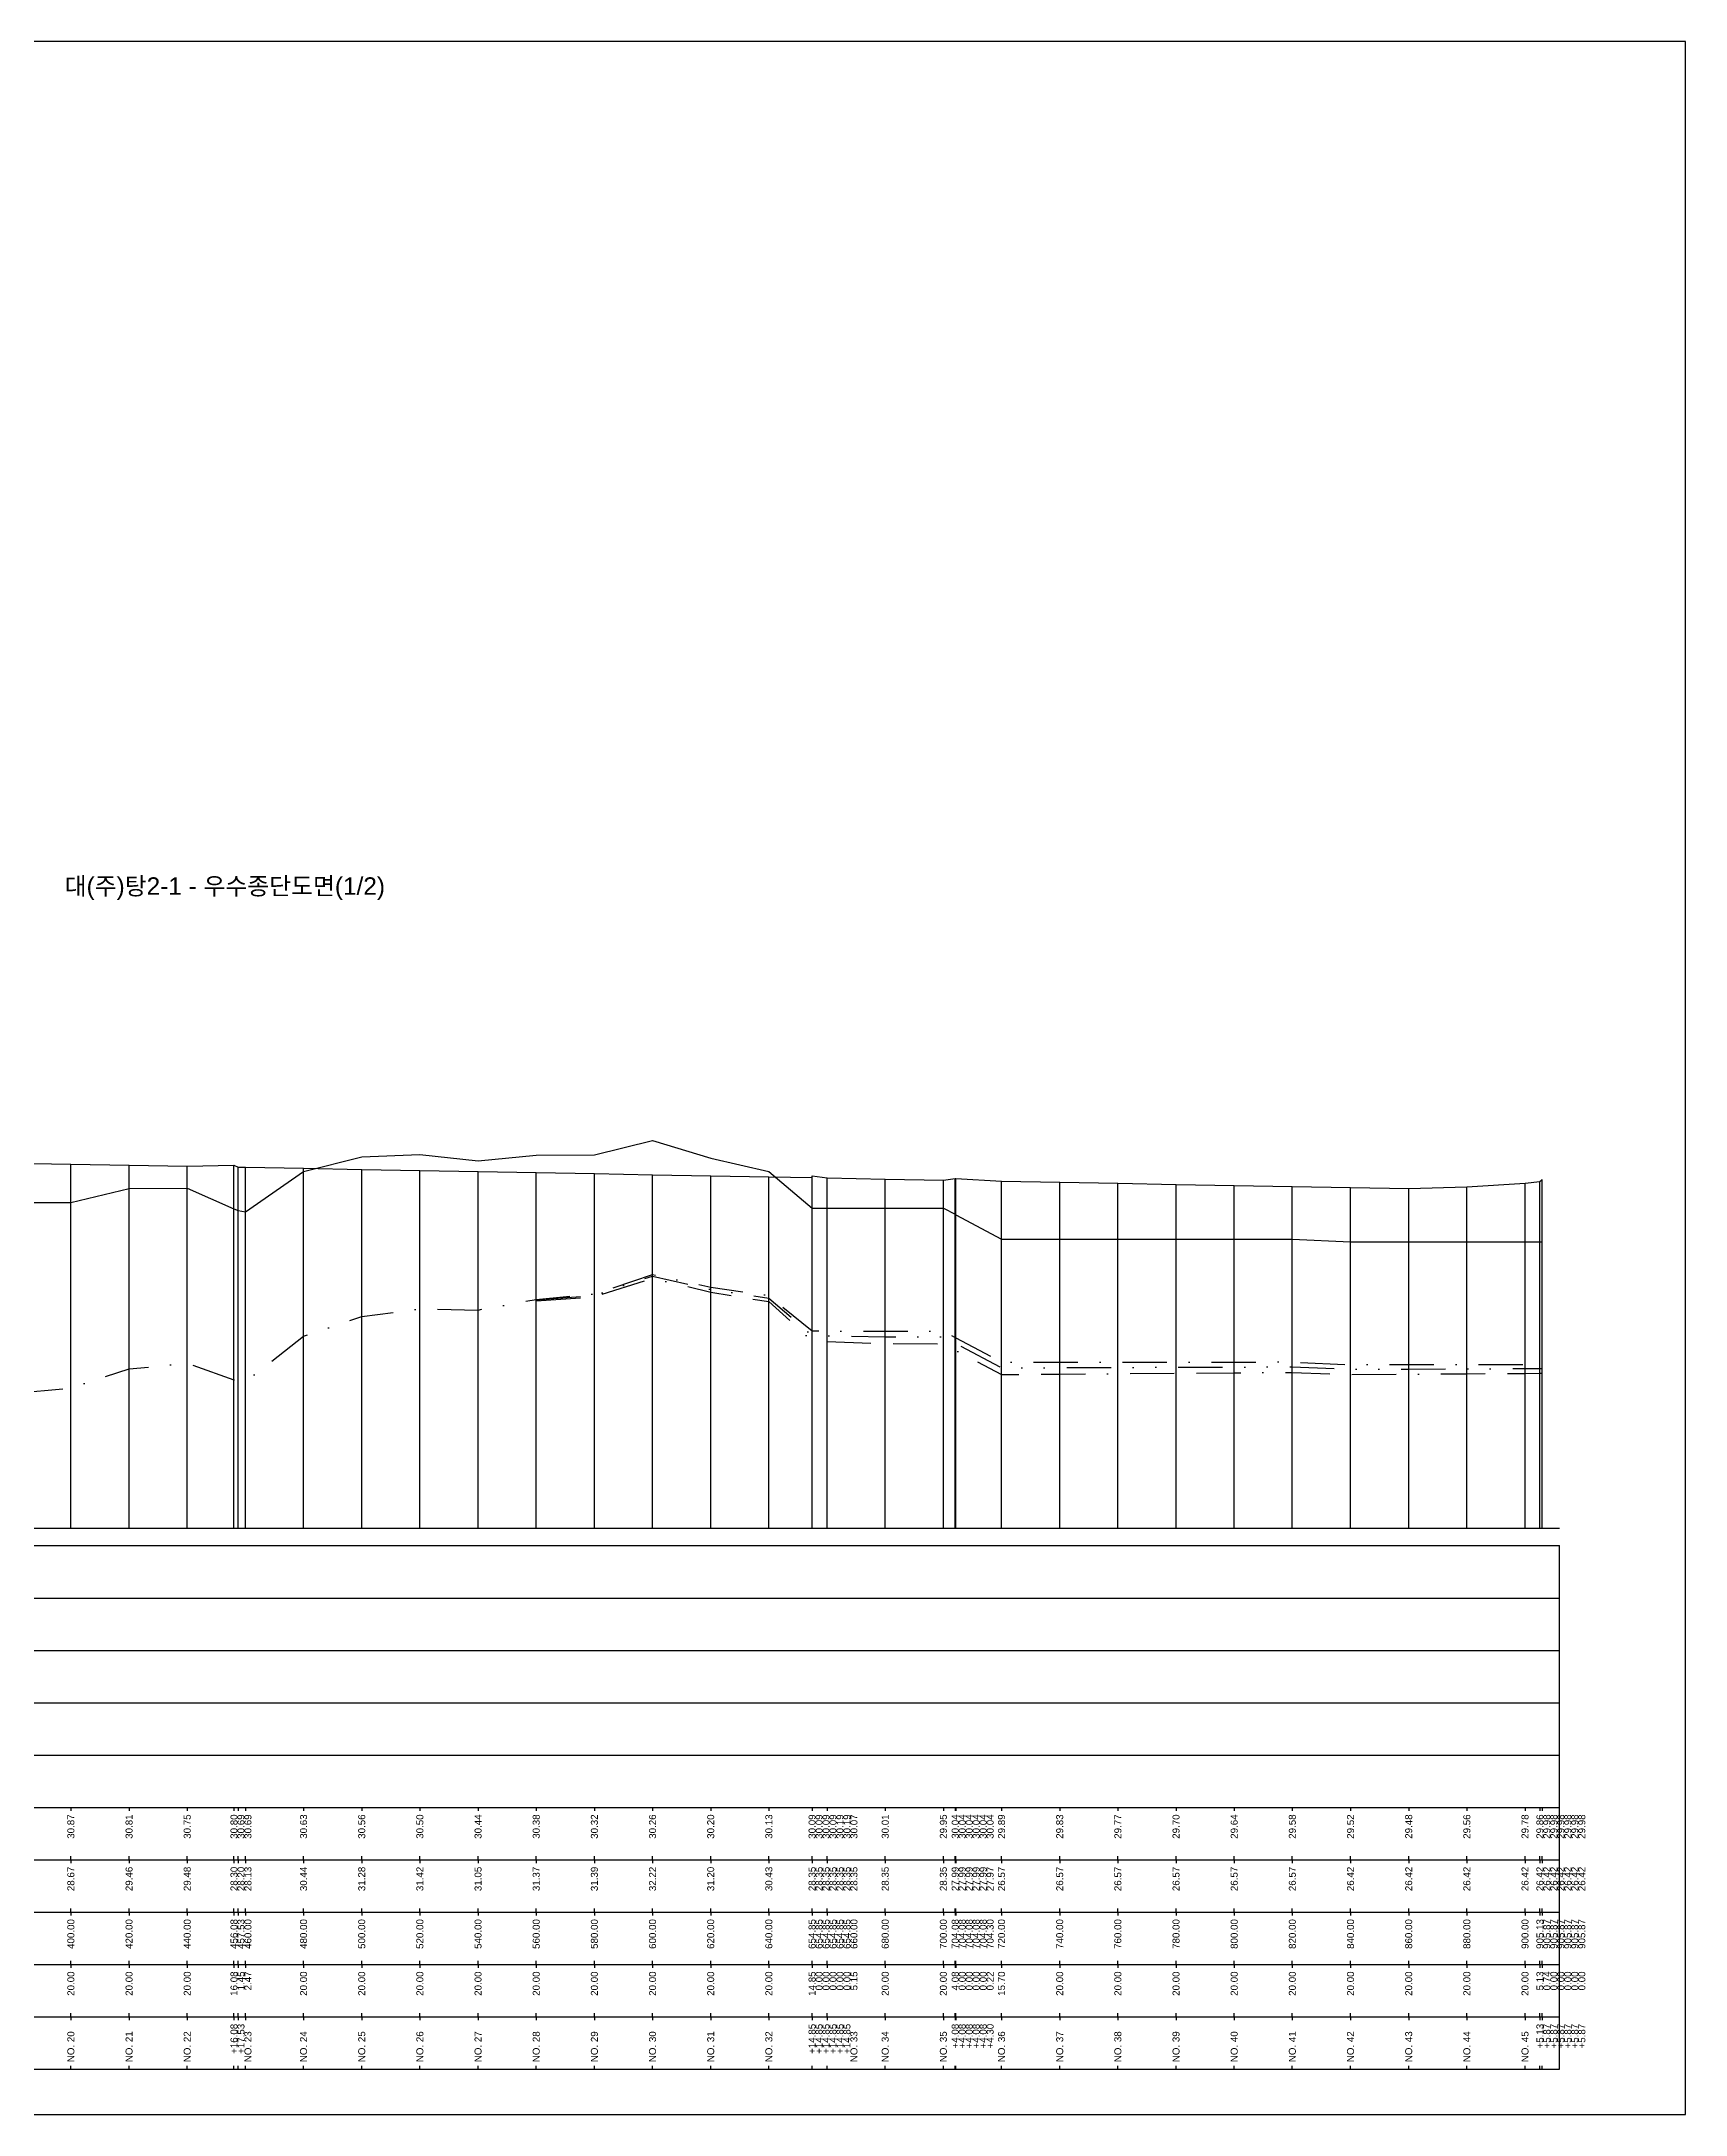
# Model space of a CAD drawing. Header units: millimetres. Extents: x -105495 to 3444, y -108190 to 2013.
# Drawn here: x 2973 to 3444, y -14168 to -13574 of the extents above; entities that cross this region are included whole.
import ezdxf
from ezdxf.enums import TextEntityAlignment as Align

# ---------------------------------------------------------------- set-up
doc = ezdxf.new("R2010")
doc.units = ezdxf.units.MM
for name, pattern in [('BORDER', [44.45, 12.7, -6.35, 12.7, -6.35, 0, -6.35]), ('DASHDOT', [25.4, 12.7, -6.35, 0, -6.35]), ('DIVIDE', [31.75, 12.7, -6.35, 0, -6.35, 0, -6.35])]:
    doc.linetypes.add(name, pattern=pattern)
for name, color, linetype in [('KZ_종단_계획선', 1, 'Continuous'), ('KZ_종단_노선명', 7, 'Continuous'), ('KZ_종단_도각', 7, 'Continuous'), ('KZ_종단_수직선', 7, 'Continuous'), ('KZ_종단_암선1', 56, 'DASHDOT'), ('KZ_종단_암선2', 4, 'DIVIDE'), ('KZ_종단_암선3', 6, 'BORDER'), ('KZ_종단_지반선', 3, 'Continuous'), ('KZ_종단_테이블문자', 7, 'Continuous'), ('KZ_종단_테이블선', 7, 'Continuous')]:
    doc.layers.add(name, color=color, linetype=linetype)
doc.styles.get("Standard").update_dxf_attribs({"font": 'arial.ttf'})

msp = doc.modelspace()

# ---------------------------------------------------------------- linework, layer by layer
at = {"layer": 'KZ_종단_계획선'}
msp.add_lwpolyline([(2964.67, -13895.36), (2981.33, -13895.66), (2998, -13895.96), (3014.67, -13896.26), (3028.07, -13895.99), (3029.28, -13896.53), (3031.33, -13896.57), (3048, -13896.87), (3064.67, -13897.18), (3081.33, -13897.48), (3098, -13897.79), (3114.67, -13898.1), (3131.33, -13898.41), (3148, -13898.71), (3164.67, -13899.02), (3181.33, -13899.33), (3193.71, -13899.55), (3193.71, -13899.55), (3193.71, -13899.55), (3193.71, -13899.55), (3193.71, -13899.04), (3193.71, -13899.04), (3198, -13899.63), (3214.67, -13899.94), (3231.33, -13900.25), (3234.73, -13899.8), (3234.73, -13899.8), (3234.73, -13899.8), (3234.73, -13899.8), (3234.73, -13899.8), (3234.92, -13899.8), (3248, -13900.56), (3264.67, -13900.86), (3281.33, -13901.17), (3298, -13901.48), (3314.67, -13901.78), (3331.33, -13902.09), (3348, -13902.4), (3364.67, -13902.62), (3381.33, -13902.21), (3398, -13901.09), (3402.28, -13900.69), (3402.89, -13900.11), (3402.89, -13900.11), (3402.89, -13900.11), (3402.89, -13900.11), (3402.89, -13900.11), (3402.89, -13900.11), (3402.89, -13900.11)], dxfattribs=at)
at = {"layer": 'KZ_종단_도각'}
msp.add_lwpolyline([(2603, -14168), (3444, -14168), (3444, -13574), (2603, -13574)], close=True, dxfattribs=at)
at = {"layer": 'KZ_종단_수직선'}
for p, q in [((2981.33, -14000), (2981.33, -13895.66)), ((2998, -14000), (2998, -13895.96)), ((3014.67, -14000), (3014.67, -13896.26)), ((3028.07, -14000), (3028.07, -13895.99)), ((3029.27, -14000), (3029.27, -13896.53)), ((3031.33, -14000), (3031.33, -13896.57)), ((3048, -14000), (3048, -13896.87)), ((3064.67, -14000), (3064.67, -13897.18)), ((3081.33, -14000), (3081.33, -13897.48)), ((3098, -14000), (3098, -13897.79)), ((3114.67, -14000), (3114.67, -13898.1)), ((3131.33, -14000), (3131.33, -13898.41)), ((3148, -14000), (3148, -13898.71)), ((3164.67, -14000), (3164.67, -13899.02)), ((3181.33, -14000), (3181.33, -13899.33)), ((3193.71, -14000), (3193.71, -13899.04)), ((3193.71, -14000), (3193.71, -13899.04)), ((3193.71, -14000), (3193.71, -13899.55)), ((3193.71, -14000), (3193.71, -13899.55)), ((3193.71, -14000), (3193.71, -13899.55)), ((3193.71, -14000), (3193.71, -13899.55)), ((3198, -14000), (3198, -13899.63)), ((3214.67, -14000), (3214.67, -13899.94)), ((3231.33, -14000), (3231.33, -13900.25)), ((3234.73, -14000), (3234.73, -13899.8)), ((3234.73, -14000), (3234.73, -13899.8)), ((3234.73, -14000), (3234.73, -13899.8)), ((3234.73, -14000), (3234.73, -13899.8)), ((3234.73, -14000), (3234.73, -13899.8)), ((3234.92, -14000), (3234.92, -13899.8)), ((3248, -14000), (3248, -13900.56)), ((3264.67, -14000), (3264.67, -13900.86)), ((3281.33, -14000), (3281.33, -13901.17)), ((3298, -14000), (3298, -13901.48)), ((3314.67, -14000), (3314.67, -13901.78)), ((3331.33, -14000), (3331.33, -13902.09)), ((3348, -14000), (3348, -13902.4)), ((3364.67, -14000), (3364.67, -13902.62)), ((3381.33, -14000), (3381.33, -13902.21)), ((3398, -14000), (3398, -13901.09)), ((3402.27, -14000), (3402.27, -13900.69)), ((3402.89, -14000), (3402.89, -13900.11)), ((3402.89, -14000), (3402.89, -13900.11)), ((3402.89, -14000), (3402.89, -13900.11)), ((3402.89, -14000), (3402.89, -13900.11)), ((3402.89, -14000), (3402.89, -13900.11)), ((3402.89, -14000), (3402.89, -13900.11))]:
    msp.add_line(p, q, dxfattribs=at)
at = {"layer": 'KZ_종단_암선1', "flags": 128}
msp.add_lwpolyline([(2648, -13953.13), (2653.38, -13954.17), (2653.38, -13954.17), (2653.38, -13954.17), (2653.38, -13947.86), (2661.97, -13955.84), (2664.67, -13956.55), (2667.97, -13957.17), (2681.33, -13959.1), (2698, -13960.3), (2712.22, -13961.22), (2714.67, -13961.37), (2731.33, -13968.71), (2748, -13969.98), (2764.67, -13969.98), (2772.84, -13970.02), (2772.84, -13970.02), (2772.84, -13970.02), (2781.33, -13970.79), (2794.65, -13972.98), (2798, -13973.53), (2814.67, -13970.62), (2831.33, -13970.14), (2848, -13968.28), (2848.32, -13968.28), (2864.67, -13968.46), (2881.33, -13967.52), (2898, -13965.41), (2914.67, -13962), (2931.33, -13959.69), (2948, -13962.82), (2964.67, -13961.33), (2981.33, -13959.83), (2998, -13954.36), (3014.67, -13952.77), (3028.07, -13957.47), (3029.27, -13957.89), (3031.33, -13958.03), (3048, -13945.01), (3064.67, -13939.35), (3081.33, -13937.15), (3098, -13937.48), (3114.67, -13934.43), (3131.33, -13932.91), (3148, -13927.29), (3164.67, -13930.95), (3181.33, -13933.34), (3193.71, -13943.48), (3193.71, -13943.48), (3193.71, -13943.48), (3193.71, -13943.48), (3193.71, -13943.48), (3193.71, -13943.48), (3198, -13943.49), (3214.67, -13943.51), (3231.33, -13943.51), (3234.73, -13945.32), (3234.73, -13945.32), (3234.73, -13945.32), (3234.73, -13945.32), (3234.73, -13945.32), (3234.92, -13945.42), (3248, -13952.41), (3264.67, -13952.41), (3281.33, -13952.4), (3298, -13952.39), (3314.67, -13952.38), (3331.33, -13952.37), (3348, -13953.13), (3364.67, -13953.12), (3381.33, -13953.11), (3398, -13953.1), (3402.27, -13953.1), (3402.89, -13953.1), (3402.89, -13953.1), (3402.89, -13953.1), (3402.89, -13953.1), (3402.89, -13953.1), (3402.89, -13953.1)], dxfattribs=at)
at = {"layer": 'KZ_종단_암선2', "flags": 128}
msp.add_lwpolyline([(3114.67, -13934.6), (3131.33, -13933.24), (3148, -13927.75), (3164.67, -13931.55), (3181.33, -13934.1), (3193.71, -13944.74), (3193.71, -13944.74), (3193.71, -13944.74), (3193.71, -13944.74), (3193.71, -13944.74), (3193.71, -13944.74), (3198, -13944.88), (3214.67, -13945.16), (3231.33, -13945.21), (3234.73, -13947.01), (3234.73, -13947.01), (3234.73, -13947.01), (3234.73, -13947.01), (3234.73, -13947.01), (3234.92, -13947.11), (3248, -13954.06), (3264.67, -13954), (3281.33, -13953.94), (3298, -13953.88), (3314.67, -13953.82), (3331.33, -13953.76), (3348, -13954.46), (3364.67, -13954.4), (3381.33, -13954.34), (3398, -13954.27), (3402.27, -13954.26), (3402.89, -13954.26), (3402.89, -13954.26), (3402.89, -13954.26), (3402.89, -13954.26), (3402.89, -13954.26), (3402.89, -13954.26)], dxfattribs=at)
at = {"layer": 'KZ_종단_암선3', "flags": 128}
msp.add_lwpolyline([(3114.67, -13934.84), (3131.33, -13933.66), (3148, -13928.36), (3164.67, -13932.35), (3181.33, -13935.08), (3193.71, -13946.26), (3193.71, -13946.26), (3193.71, -13946.26), (3193.71, -13946.26), (3193.71, -13946.26), (3193.71, -13946.26), (3198, -13946.53), (3214.67, -13947.07), (3231.33, -13947.17), (3234.73, -13948.96), (3234.73, -13948.96), (3234.73, -13948.96), (3234.73, -13948.96), (3234.73, -13948.96), (3234.92, -13949.06), (3248, -13955.96), (3264.67, -13955.84), (3281.33, -13955.72), (3298, -13955.6), (3314.67, -13955.48), (3331.33, -13955.36), (3348, -13955.99), (3364.67, -13955.87), (3381.33, -13955.75), (3398, -13955.63), (3402.27, -13955.6), (3402.89, -13955.59), (3402.89, -13955.59), (3402.89, -13955.59), (3402.89, -13955.59), (3402.89, -13955.59), (3402.89, -13955.59)], dxfattribs=at)
at = {"layer": 'KZ_종단_지반선', "flags": 128}
msp.add_lwpolyline([(2964.67, -13906.66), (2981.33, -13906.66), (2998, -13902.68), (3014.67, -13902.59), (3028.07, -13908.48), (3029.27, -13909.01), (3031.33, -13909.34), (3048, -13897.81), (3064.67, -13893.61), (3081.33, -13892.88), (3098, -13894.73), (3114.67, -13893.13), (3131.33, -13893.06), (3148, -13888.88), (3164.67, -13893.98), (3181.33, -13897.83), (3193.71, -13908.25), (3193.71, -13908.25), (3193.71, -13908.25), (3193.71, -13908.25), (3193.71, -13908.25), (3193.71, -13908.25), (3198, -13908.25), (3214.67, -13908.25), (3231.33, -13908.25), (3234.73, -13910.06), (3234.73, -13910.06), (3234.73, -13910.06), (3234.73, -13910.06), (3234.73, -13910.06), (3234.92, -13910.16), (3248, -13917.16), (3264.67, -13917.16), (3281.33, -13917.16), (3298, -13917.16), (3314.67, -13917.16), (3331.33, -13917.16), (3348, -13917.92), (3364.67, -13917.92), (3381.33, -13917.92), (3398, -13917.92), (3402.27, -13917.92), (3402.89, -13917.92), (3402.89, -13917.92), (3402.89, -13917.92), (3402.89, -13917.92), (3402.89, -13917.92), (3402.89, -13917.92)], dxfattribs=at)
at = {"layer": 'KZ_종단_테이블선'}
for p, q in [((2628, -14000), (3407.89, -14000)), ((2628, -14005), (3407.89, -14005)), ((3407.89, -14020), (3407.89, -14005)), ((2628, -14020), (3407.89, -14020)), ((3407.89, -14035), (3407.89, -14020)), ((2628, -14035), (3407.89, -14035)), ((3407.89, -14050), (3407.89, -14035)), ((2628, -14050), (3407.89, -14050)), ((3407.89, -14065), (3407.89, -14050)), ((2628, -14065), (3407.89, -14065)), ((3407.89, -14080), (3407.89, -14065)), ((2628, -14080), (3407.89, -14080)), ((2981.33, -14080), (2981.33, -14081)), ((2998, -14080), (2998, -14081)), ((3014.67, -14080), (3014.67, -14081)), ((3028.07, -14080), (3028.07, -14081)), ((3029.27, -14080), (3029.27, -14081)), ((3031.33, -14080), (3031.33, -14081)), ((3048, -14080), (3048, -14081)), ((3064.67, -14080), (3064.67, -14081)), ((3081.33, -14080), (3081.33, -14081)), ((3098, -14080), (3098, -14081)), ((3114.67, -14080), (3114.67, -14081)), ((3131.33, -14080), (3131.33, -14081)), ((3148, -14080), (3148, -14081)), ((3164.67, -14080), (3164.67, -14081)), ((3181.33, -14080), (3181.33, -14081)), ((3193.71, -14080), (3193.71, -14081)), ((3193.71, -14080), (3193.71, -14081)), ((3193.71, -14080), (3193.71, -14081)), ((3193.71, -14080), (3193.71, -14081)), ((3193.71, -14080), (3193.71, -14081)), ((3193.71, -14080), (3193.71, -14081)), ((3198, -14080), (3198, -14081)), ((3214.67, -14080), (3214.67, -14081)), ((3231.33, -14080), (3231.33, -14081)), ((3234.73, -14080), (3234.73, -14081)), ((3234.73, -14080), (3234.73, -14081)), ((3234.73, -14080), (3234.73, -14081)), ((3234.73, -14080), (3234.73, -14081)), ((3234.73, -14080), (3234.73, -14081)), ((3234.92, -14080), (3234.92, -14081)), ((3248, -14080), (3248, -14081)), ((3264.67, -14080), (3264.67, -14081)), ((3281.33, -14080), (3281.33, -14081)), ((3298, -14080), (3298, -14081)), ((3314.67, -14080), (3314.67, -14081)), ((3331.33, -14080), (3331.33, -14081)), ((3348, -14080), (3348, -14081)), ((3364.67, -14080), (3364.67, -14081)), ((3381.33, -14080), (3381.33, -14081)), ((3398, -14080), (3398, -14081)), ((3402.27, -14080), (3402.27, -14081)), ((3402.89, -14080), (3402.89, -14081)), ((3402.89, -14080), (3402.89, -14081)), ((3402.89, -14080), (3402.89, -14081)), ((3402.89, -14080), (3402.89, -14081)), ((3402.89, -14080), (3402.89, -14081)), ((3402.89, -14080), (3402.89, -14081)), ((3407.89, -14095), (3407.89, -14080)), ((2628, -14095), (3407.89, -14095)), ((2981.33, -14095), (2981.33, -14094)), ((2981.33, -14095), (2981.33, -14096)), ((2998, -14095), (2998, -14094)), ((2998, -14095), (2998, -14096)), ((3014.67, -14095), (3014.67, -14094)), ((3014.67, -14095), (3014.67, -14096)), ((3028.07, -14095), (3028.07, -14094)), ((3028.07, -14095), (3028.07, -14096)), ((3029.27, -14095), (3029.27, -14094)), ((3029.27, -14095), (3029.27, -14096)), ((3031.33, -14095), (3031.33, -14094)), ((3031.33, -14095), (3031.33, -14096)), ((3048, -14095), (3048, -14094)), ((3048, -14095), (3048, -14096)), ((3064.67, -14095), (3064.67, -14094)), ((3064.67, -14095), (3064.67, -14096)), ((3081.33, -14095), (3081.33, -14094)), ((3081.33, -14095), (3081.33, -14096)), ((3098, -14095), (3098, -14094)), ((3098, -14095), (3098, -14096)), ((3114.67, -14095), (3114.67, -14094)), ((3114.67, -14095), (3114.67, -14096)), ((3131.33, -14095), (3131.33, -14094)), ((3131.33, -14095), (3131.33, -14096)), ((3148, -14095), (3148, -14094)), ((3148, -14095), (3148, -14096)), ((3164.67, -14095), (3164.67, -14094)), ((3164.67, -14095), (3164.67, -14096)), ((3181.33, -14095), (3181.33, -14094)), ((3181.33, -14095), (3181.33, -14096)), ((3193.71, -14095), (3193.71, -14094)), ((3193.71, -14095), (3193.71, -14094)), ((3193.71, -14095), (3193.71, -14094)), ((3193.71, -14095), (3193.71, -14094)), ((3193.71, -14095), (3193.71, -14094)), ((3193.71, -14095), (3193.71, -14094)), ((3193.71, -14095), (3193.71, -14096)), ((3193.71, -14095), (3193.71, -14096)), ((3193.71, -14095), (3193.71, -14096)), ((3193.71, -14095), (3193.71, -14096)), ((3193.71, -14095), (3193.71, -14096)), ((3193.71, -14095), (3193.71, -14096)), ((3198, -14095), (3198, -14094)), ((3198, -14095), (3198, -14096)), ((3214.67, -14095), (3214.67, -14094)), ((3214.67, -14095), (3214.67, -14096)), ((3231.33, -14095), (3231.33, -14094)), ((3231.33, -14095), (3231.33, -14096)), ((3234.73, -14095), (3234.73, -14094)), ((3234.73, -14095), (3234.73, -14094)), ((3234.73, -14095), (3234.73, -14094)), ((3234.73, -14095), (3234.73, -14094)), ((3234.73, -14095), (3234.73, -14094)), ((3234.73, -14095), (3234.73, -14096)), ((3234.73, -14095), (3234.73, -14096)), ((3234.73, -14095), (3234.73, -14096)), ((3234.73, -14095), (3234.73, -14096)), ((3234.73, -14095), (3234.73, -14096)), ((3234.92, -14095), (3234.92, -14094)), ((3234.92, -14095), (3234.92, -14096)), ((3248, -14095), (3248, -14094)), ((3248, -14095), (3248, -14096)), ((3264.67, -14095), (3264.67, -14094)), ((3264.67, -14095), (3264.67, -14096)), ((3281.33, -14095), (3281.33, -14094)), ((3281.33, -14095), (3281.33, -14096)), ((3298, -14095), (3298, -14094)), ((3298, -14095), (3298, -14096)), ((3314.67, -14095), (3314.67, -14094)), ((3314.67, -14095), (3314.67, -14096)), ((3331.33, -14095), (3331.33, -14094)), ((3331.33, -14095), (3331.33, -14096)), ((3348, -14095), (3348, -14094)), ((3348, -14095), (3348, -14096)), ((3364.67, -14095), (3364.67, -14094)), ((3364.67, -14095), (3364.67, -14096)), ((3381.33, -14095), (3381.33, -14094)), ((3381.33, -14095), (3381.33, -14096)), ((3398, -14095), (3398, -14094)), ((3398, -14095), (3398, -14096)), ((3402.27, -14095), (3402.27, -14094)), ((3402.27, -14095), (3402.27, -14096)), ((3402.89, -14095), (3402.89, -14094)), ((3402.89, -14095), (3402.89, -14094)), ((3402.89, -14095), (3402.89, -14094)), ((3402.89, -14095), (3402.89, -14094)), ((3402.89, -14095), (3402.89, -14094)), ((3402.89, -14095), (3402.89, -14094)), ((3402.89, -14095), (3402.89, -14096)), ((3402.89, -14095), (3402.89, -14096)), ((3402.89, -14095), (3402.89, -14096)), ((3402.89, -14095), (3402.89, -14096)), ((3402.89, -14095), (3402.89, -14096)), ((3402.89, -14095), (3402.89, -14096)), ((3407.89, -14110), (3407.89, -14095)), ((2628, -14110), (3407.89, -14110)), ((2981.33, -14110), (2981.33, -14109)), ((2981.33, -14110), (2981.33, -14111)), ((2998, -14110), (2998, -14109)), ((2998, -14110), (2998, -14111)), ((3014.67, -14110), (3014.67, -14109)), ((3014.67, -14110), (3014.67, -14111)), ((3028.07, -14110), (3028.07, -14109)), ((3028.07, -14110), (3028.07, -14111)), ((3029.27, -14110), (3029.27, -14109)), ((3029.27, -14110), (3029.27, -14111)), ((3031.33, -14110), (3031.33, -14109)), ((3031.33, -14110), (3031.33, -14111)), ((3048, -14110), (3048, -14109)), ((3048, -14110), (3048, -14111)), ((3064.67, -14110), (3064.67, -14109)), ((3064.67, -14110), (3064.67, -14111)), ((3081.33, -14110), (3081.33, -14109)), ((3081.33, -14110), (3081.33, -14111)), ((3098, -14110), (3098, -14109)), ((3098, -14110), (3098, -14111)), ((3114.67, -14110), (3114.67, -14109)), ((3114.67, -14110), (3114.67, -14111)), ((3131.33, -14110), (3131.33, -14109)), ((3131.33, -14110), (3131.33, -14111)), ((3148, -14110), (3148, -14109)), ((3148, -14110), (3148, -14111)), ((3164.67, -14110), (3164.67, -14109)), ((3164.67, -14110), (3164.67, -14111)), ((3181.33, -14110), (3181.33, -14109)), ((3181.33, -14110), (3181.33, -14111)), ((3193.71, -14110), (3193.71, -14109)), ((3193.71, -14110), (3193.71, -14109)), ((3193.71, -14110), (3193.71, -14109)), ((3193.71, -14110), (3193.71, -14109)), ((3193.71, -14110), (3193.71, -14109)), ((3193.71, -14110), (3193.71, -14109)), ((3193.71, -14110), (3193.71, -14111)), ((3193.71, -14110), (3193.71, -14111)), ((3193.71, -14110), (3193.71, -14111)), ((3193.71, -14110), (3193.71, -14111)), ((3193.71, -14110), (3193.71, -14111)), ((3193.71, -14110), (3193.71, -14111)), ((3198, -14110), (3198, -14109)), ((3198, -14110), (3198, -14111)), ((3214.67, -14110), (3214.67, -14109)), ((3214.67, -14110), (3214.67, -14111)), ((3231.33, -14110), (3231.33, -14109)), ((3231.33, -14110), (3231.33, -14111)), ((3234.73, -14110), (3234.73, -14109)), ((3234.73, -14110), (3234.73, -14109)), ((3234.73, -14110), (3234.73, -14109)), ((3234.73, -14110), (3234.73, -14109)), ((3234.73, -14110), (3234.73, -14109)), ((3234.73, -14110), (3234.73, -14111)), ((3234.73, -14110), (3234.73, -14111)), ((3234.73, -14110), (3234.73, -14111)), ((3234.73, -14110), (3234.73, -14111)), ((3234.73, -14110), (3234.73, -14111)), ((3234.92, -14110), (3234.92, -14109)), ((3234.92, -14110), (3234.92, -14111)), ((3248, -14110), (3248, -14109)), ((3248, -14110), (3248, -14111)), ((3264.67, -14110), (3264.67, -14109)), ((3264.67, -14110), (3264.67, -14111)), ((3281.33, -14110), (3281.33, -14109)), ((3281.33, -14110), (3281.33, -14111)), ((3298, -14110), (3298, -14109)), ((3298, -14110), (3298, -14111)), ((3314.67, -14110), (3314.67, -14109)), ((3314.67, -14110), (3314.67, -14111)), ((3331.33, -14110), (3331.33, -14109)), ((3331.33, -14110), (3331.33, -14111)), ((3348, -14110), (3348, -14109)), ((3348, -14110), (3348, -14111)), ((3364.67, -14110), (3364.67, -14109)), ((3364.67, -14110), (3364.67, -14111)), ((3381.33, -14110), (3381.33, -14109)), ((3381.33, -14110), (3381.33, -14111)), ((3398, -14110), (3398, -14109)), ((3398, -14110), (3398, -14111)), ((3402.27, -14110), (3402.27, -14109)), ((3402.27, -14110), (3402.27, -14111)), ((3402.89, -14110), (3402.89, -14109)), ((3402.89, -14110), (3402.89, -14109)), ((3402.89, -14110), (3402.89, -14109)), ((3402.89, -14110), (3402.89, -14109)), ((3402.89, -14110), (3402.89, -14109)), ((3402.89, -14110), (3402.89, -14109)), ((3402.89, -14110), (3402.89, -14111)), ((3402.89, -14110), (3402.89, -14111)), ((3402.89, -14110), (3402.89, -14111)), ((3402.89, -14110), (3402.89, -14111)), ((3402.89, -14110), (3402.89, -14111)), ((3402.89, -14110), (3402.89, -14111)), ((3407.89, -14125), (3407.89, -14110)), ((2628, -14125), (3407.89, -14125)), ((2981.33, -14125), (2981.33, -14124)), ((2981.33, -14125), (2981.33, -14126)), ((2998, -14125), (2998, -14124)), ((2998, -14125), (2998, -14126)), ((3014.67, -14125), (3014.67, -14124)), ((3014.67, -14125), (3014.67, -14126)), ((3028.07, -14125), (3028.07, -14124)), ((3028.07, -14125), (3028.07, -14126)), ((3029.27, -14125), (3029.27, -14124)), ((3029.27, -14125), (3029.27, -14126)), ((3031.33, -14125), (3031.33, -14124)), ((3031.33, -14125), (3031.33, -14126)), ((3048, -14125), (3048, -14124)), ((3048, -14125), (3048, -14126)), ((3064.67, -14125), (3064.67, -14124)), ((3064.67, -14125), (3064.67, -14126)), ((3081.33, -14125), (3081.33, -14124)), ((3081.33, -14125), (3081.33, -14126)), ((3098, -14125), (3098, -14124)), ((3098, -14125), (3098, -14126)), ((3114.67, -14125), (3114.67, -14124)), ((3114.67, -14125), (3114.67, -14126)), ((3131.33, -14125), (3131.33, -14124)), ((3131.33, -14125), (3131.33, -14126)), ((3148, -14125), (3148, -14124)), ((3148, -14125), (3148, -14126)), ((3164.67, -14125), (3164.67, -14124)), ((3164.67, -14125), (3164.67, -14126)), ((3181.33, -14125), (3181.33, -14124)), ((3181.33, -14125), (3181.33, -14126)), ((3193.71, -14125), (3193.71, -14124)), ((3193.71, -14125), (3193.71, -14124)), ((3193.71, -14125), (3193.71, -14124)), ((3193.71, -14125), (3193.71, -14124)), ((3193.71, -14125), (3193.71, -14124)), ((3193.71, -14125), (3193.71, -14124)), ((3193.71, -14125), (3193.71, -14126)), ((3193.71, -14125), (3193.71, -14126)), ((3193.71, -14125), (3193.71, -14126)), ((3193.71, -14125), (3193.71, -14126)), ((3193.71, -14125), (3193.71, -14126)), ((3193.71, -14125), (3193.71, -14126)), ((3198, -14125), (3198, -14124)), ((3198, -14125), (3198, -14126)), ((3214.67, -14125), (3214.67, -14124)), ((3214.67, -14125), (3214.67, -14126)), ((3231.33, -14125), (3231.33, -14124)), ((3231.33, -14125), (3231.33, -14126)), ((3234.73, -14125), (3234.73, -14124)), ((3234.73, -14125), (3234.73, -14124)), ((3234.73, -14125), (3234.73, -14124)), ((3234.73, -14125), (3234.73, -14124)), ((3234.73, -14125), (3234.73, -14124)), ((3234.73, -14125), (3234.73, -14126)), ((3234.73, -14125), (3234.73, -14126)), ((3234.73, -14125), (3234.73, -14126)), ((3234.73, -14125), (3234.73, -14126)), ((3234.73, -14125), (3234.73, -14126)), ((3234.92, -14125), (3234.92, -14124)), ((3234.92, -14125), (3234.92, -14126)), ((3248, -14125), (3248, -14124)), ((3248, -14125), (3248, -14126)), ((3264.67, -14125), (3264.67, -14124)), ((3264.67, -14125), (3264.67, -14126)), ((3281.33, -14125), (3281.33, -14124)), ((3281.33, -14125), (3281.33, -14126)), ((3298, -14125), (3298, -14124)), ((3298, -14125), (3298, -14126)), ((3314.67, -14125), (3314.67, -14124)), ((3314.67, -14125), (3314.67, -14126)), ((3331.33, -14125), (3331.33, -14124)), ((3331.33, -14125), (3331.33, -14126)), ((3348, -14125), (3348, -14124)), ((3348, -14125), (3348, -14126)), ((3364.67, -14125), (3364.67, -14124)), ((3364.67, -14125), (3364.67, -14126)), ((3381.33, -14125), (3381.33, -14124)), ((3381.33, -14125), (3381.33, -14126)), ((3398, -14125), (3398, -14124)), ((3398, -14125), (3398, -14126)), ((3402.27, -14125), (3402.27, -14124)), ((3402.27, -14125), (3402.27, -14126)), ((3402.89, -14125), (3402.89, -14124)), ((3402.89, -14125), (3402.89, -14124)), ((3402.89, -14125), (3402.89, -14124)), ((3402.89, -14125), (3402.89, -14124)), ((3402.89, -14125), (3402.89, -14124)), ((3402.89, -14125), (3402.89, -14124)), ((3402.89, -14125), (3402.89, -14126)), ((3402.89, -14125), (3402.89, -14126)), ((3402.89, -14125), (3402.89, -14126)), ((3402.89, -14125), (3402.89, -14126)), ((3402.89, -14125), (3402.89, -14126)), ((3402.89, -14125), (3402.89, -14126)), ((3407.89, -14140), (3407.89, -14125)), ((2628, -14140), (3407.89, -14140)), ((2981.33, -14140), (2981.33, -14139)), ((2981.33, -14140), (2981.33, -14141)), ((2998, -14140), (2998, -14139)), ((2998, -14140), (2998, -14141)), ((3014.67, -14140), (3014.67, -14139)), ((3014.67, -14140), (3014.67, -14141)), ((3028.07, -14140), (3028.07, -14139)), ((3028.07, -14140), (3028.07, -14141)), ((3029.27, -14140), (3029.27, -14139)), ((3029.27, -14140), (3029.27, -14141)), ((3031.33, -14140), (3031.33, -14139)), ((3031.33, -14140), (3031.33, -14141)), ((3048, -14140), (3048, -14139)), ((3048, -14140), (3048, -14141)), ((3064.67, -14140), (3064.67, -14139)), ((3064.67, -14140), (3064.67, -14141)), ((3081.33, -14140), (3081.33, -14139)), ((3081.33, -14140), (3081.33, -14141)), ((3098, -14140), (3098, -14139)), ((3098, -14140), (3098, -14141)), ((3114.67, -14140), (3114.67, -14139)), ((3114.67, -14140), (3114.67, -14141)), ((3131.33, -14140), (3131.33, -14139)), ((3131.33, -14140), (3131.33, -14141)), ((3148, -14140), (3148, -14139)), ((3148, -14140), (3148, -14141)), ((3164.67, -14140), (3164.67, -14139)), ((3164.67, -14140), (3164.67, -14141)), ((3181.33, -14140), (3181.33, -14139)), ((3181.33, -14140), (3181.33, -14141)), ((3193.71, -14140), (3193.71, -14139)), ((3193.71, -14140), (3193.71, -14139)), ((3193.71, -14140), (3193.71, -14139)), ((3193.71, -14140), (3193.71, -14139)), ((3193.71, -14140), (3193.71, -14139)), ((3193.71, -14140), (3193.71, -14139)), ((3193.71, -14140), (3193.71, -14141)), ((3193.71, -14140), (3193.71, -14141)), ((3193.71, -14140), (3193.71, -14141)), ((3193.71, -14140), (3193.71, -14141)), ((3193.71, -14140), (3193.71, -14141)), ((3193.71, -14140), (3193.71, -14141)), ((3198, -14140), (3198, -14139)), ((3198, -14140), (3198, -14141)), ((3214.67, -14140), (3214.67, -14139)), ((3214.67, -14140), (3214.67, -14141)), ((3231.33, -14140), (3231.33, -14139)), ((3231.33, -14140), (3231.33, -14141)), ((3234.73, -14140), (3234.73, -14139)), ((3234.73, -14140), (3234.73, -14139)), ((3234.73, -14140), (3234.73, -14139)), ((3234.73, -14140), (3234.73, -14139)), ((3234.73, -14140), (3234.73, -14139)), ((3234.73, -14140), (3234.73, -14141)), ((3234.73, -14140), (3234.73, -14141)), ((3234.73, -14140), (3234.73, -14141)), ((3234.73, -14140), (3234.73, -14141)), ((3234.73, -14140), (3234.73, -14141)), ((3234.92, -14140), (3234.92, -14139)), ((3234.92, -14140), (3234.92, -14141)), ((3248, -14140), (3248, -14139)), ((3248, -14140), (3248, -14141)), ((3264.67, -14140), (3264.67, -14139)), ((3264.67, -14140), (3264.67, -14141)), ((3281.33, -14140), (3281.33, -14139)), ((3281.33, -14140), (3281.33, -14141)), ((3298, -14140), (3298, -14139)), ((3298, -14140), (3298, -14141)), ((3314.67, -14140), (3314.67, -14139)), ((3314.67, -14140), (3314.67, -14141)), ((3331.33, -14140), (3331.33, -14139)), ((3331.33, -14140), (3331.33, -14141)), ((3348, -14140), (3348, -14139)), ((3348, -14140), (3348, -14141)), ((3364.67, -14140), (3364.67, -14139)), ((3364.67, -14140), (3364.67, -14141)), ((3381.33, -14140), (3381.33, -14139)), ((3381.33, -14140), (3381.33, -14141)), ((3398, -14140), (3398, -14139)), ((3398, -14140), (3398, -14141)), ((3402.27, -14140), (3402.27, -14139)), ((3402.27, -14140), (3402.27, -14141)), ((3402.89, -14140), (3402.89, -14139)), ((3402.89, -14140), (3402.89, -14139)), ((3402.89, -14140), (3402.89, -14139)), ((3402.89, -14140), (3402.89, -14139)), ((3402.89, -14140), (3402.89, -14139)), ((3402.89, -14140), (3402.89, -14139)), ((3402.89, -14140), (3402.89, -14141)), ((3402.89, -14140), (3402.89, -14141)), ((3402.89, -14140), (3402.89, -14141)), ((3402.89, -14140), (3402.89, -14141)), ((3402.89, -14140), (3402.89, -14141)), ((3402.89, -14140), (3402.89, -14141)), ((3407.89, -14155), (3407.89, -14140)), ((2628, -14155), (3407.89, -14155)), ((2981.33, -14155), (2981.33, -14154)), ((2998, -14155), (2998, -14154)), ((3014.67, -14155), (3014.67, -14154)), ((3028.07, -14155), (3028.07, -14154)), ((3029.27, -14155), (3029.27, -14154)), ((3031.33, -14155), (3031.33, -14154)), ((3048, -14155), (3048, -14154)), ((3064.67, -14155), (3064.67, -14154)), ((3081.33, -14155), (3081.33, -14154)), ((3098, -14155), (3098, -14154)), ((3114.67, -14155), (3114.67, -14154)), ((3131.33, -14155), (3131.33, -14154)), ((3148, -14155), (3148, -14154)), ((3164.67, -14155), (3164.67, -14154)), ((3181.33, -14155), (3181.33, -14154)), ((3193.71, -14155), (3193.71, -14154)), ((3193.71, -14155), (3193.71, -14154)), ((3193.71, -14155), (3193.71, -14154)), ((3193.71, -14155), (3193.71, -14154)), ((3193.71, -14155), (3193.71, -14154)), ((3193.71, -14155), (3193.71, -14154)), ((3198, -14155), (3198, -14154)), ((3214.67, -14155), (3214.67, -14154)), ((3231.33, -14155), (3231.33, -14154)), ((3234.73, -14155), (3234.73, -14154)), ((3234.73, -14155), (3234.73, -14154)), ((3234.73, -14155), (3234.73, -14154)), ((3234.73, -14155), (3234.73, -14154)), ((3234.73, -14155), (3234.73, -14154)), ((3234.92, -14155), (3234.92, -14154)), ((3248, -14155), (3248, -14154)), ((3264.67, -14155), (3264.67, -14154)), ((3281.33, -14155), (3281.33, -14154)), ((3298, -14155), (3298, -14154)), ((3314.67, -14155), (3314.67, -14154)), ((3331.33, -14155), (3331.33, -14154)), ((3348, -14155), (3348, -14154)), ((3364.67, -14155), (3364.67, -14154)), ((3381.33, -14155), (3381.33, -14154)), ((3398, -14155), (3398, -14154)), ((3402.27, -14155), (3402.27, -14154)), ((3402.89, -14155), (3402.89, -14154)), ((3402.89, -14155), (3402.89, -14154)), ((3402.89, -14155), (3402.89, -14154)), ((3402.89, -14155), (3402.89, -14154)), ((3402.89, -14155), (3402.89, -14154)), ((3402.89, -14155), (3402.89, -14154))]:
    msp.add_line(p, q, dxfattribs=at)

# ---------------------------------------------------------------- texts
at = {"layer": 'KZ_종단_노선명'}
msp.add_text('대(주)탕2-1 - 우수종단도면(1/2)', height=5, dxfattribs=at).set_placement((3025.45, -13820), align=Align.BOTTOM_CENTER)
at = {"layer": 'KZ_종단_테이블문자'}
for s, p in [('30.87', (2981.33, -14082)), ('30.81', (2998, -14082)), ('30.75', (3014.67, -14082)), ('30.80', (3028.07, -14082)), ('30.69', (3030.07, -14082)), ('30.69', (3032.07, -14082)), ('30.63', (3048, -14082)), ('30.56', (3064.67, -14082)), ('30.50', (3081.33, -14082)), ('30.44', (3098, -14082)), ('30.38', (3114.67, -14082)), ('30.32', (3131.33, -14082)), ('30.26', (3148, -14082)), ('30.20', (3164.67, -14082)), ('30.13', (3181.33, -14082)), ('30.09', (3193.71, -14082)), ('30.09', (3195.71, -14082)), ('30.09', (3197.71, -14082)), ('30.09', (3199.71, -14082)), ('30.19', (3201.71, -14082)), ('30.19', (3203.71, -14082)), ('30.07', (3205.71, -14082)), ('30.01', (3214.67, -14082)), ('29.95', (3231.33, -14082)), ('30.04', (3234.73, -14082)), ('30.04', (3236.73, -14082)), ('30.04', (3238.73, -14082)), ('30.04', (3240.73, -14082)), ('30.04', (3242.73, -14082)), ('30.04', (3244.73, -14082)), ('29.89', (3248, -14082)), ('29.83', (3264.67, -14082)), ('29.77', (3281.33, -14082)), ('29.70', (3298, -14082)), ('29.64', (3314.67, -14082)), ('29.58', (3331.33, -14082)), ('29.52', (3348, -14082)), ('29.48', (3364.67, -14082)), ('29.56', (3381.33, -14082)), ('29.78', (3398, -14082)), ('29.86', (3402.27, -14082)), ('29.98', (3404.27, -14082)), ('29.98', (3406.27, -14082)), ('29.98', (3408.27, -14082)), ('29.98', (3410.27, -14082)), ('29.98', (3412.27, -14082)), ('29.98', (3414.27, -14082)), ('28.67', (2981.33, -14097)), ('29.46', (2998, -14097)), ('29.48', (3014.67, -14097)), ('28.30', (3028.07, -14097)), ('28.20', (3030.07, -14097)), ('28.13', (3032.07, -14097)), ('30.44', (3048, -14097)), ('31.28', (3064.67, -14097)), ('31.42', (3081.33, -14097)), ('31.05', (3098, -14097)), ('31.37', (3114.67, -14097)), ('31.39', (3131.33, -14097)), ('32.22', (3148, -14097)), ('31.20', (3164.67, -14097)), ('30.43', (3181.33, -14097)), ('28.35', (3193.71, -14097)), ('28.35', (3195.71, -14097)), ('28.35', (3197.71, -14097)), ('28.35', (3199.71, -14097)), ('28.35', (3201.71, -14097)), ('28.35', (3203.71, -14097)), ('28.35', (3205.71, -14097)), ('28.35', (3214.67, -14097)), ('28.35', (3231.33, -14097)), ('27.99', (3234.73, -14097)), ('27.99', (3236.73, -14097)), ('27.99', (3238.73, -14097)), ('27.99', (3240.73, -14097)), ('27.99', (3242.73, -14097)), ('27.97', (3244.73, -14097)), ('26.57', (3248, -14097)), ('26.57', (3264.67, -14097)), ('26.57', (3281.33, -14097)), ('26.57', (3298, -14097)), ('26.57', (3314.67, -14097)), ('26.57', (3331.33, -14097)), ('26.42', (3348, -14097)), ('26.42', (3364.67, -14097)), ('26.42', (3381.33, -14097)), ('26.42', (3398, -14097)), ('26.42', (3402.27, -14097)), ('26.42', (3404.27, -14097)), ('26.42', (3406.27, -14097)), ('26.42', (3408.27, -14097)), ('26.42', (3410.27, -14097)), ('26.42', (3412.27, -14097)), ('26.42', (3414.27, -14097)), ('400.00', (2981.33, -14112)), ('420.00', (2998, -14112)), ('440.00', (3014.67, -14112)), ('456.08', (3028.07, -14112)), ('457.53', (3030.07, -14112)), ('460.00', (3032.07, -14112)), ('480.00', (3048, -14112)), ('500.00', (3064.67, -14112)), ('520.00', (3081.33, -14112)), ('540.00', (3098, -14112)), ('560.00', (3114.67, -14112)), ('580.00', (3131.33, -14112)), ('600.00', (3148, -14112)), ('620.00', (3164.67, -14112)), ('640.00', (3181.33, -14112)), ('654.85', (3193.71, -14112)), ('654.85', (3195.71, -14112)), ('654.85', (3197.71, -14112)), ('654.85', (3199.71, -14112)), ('654.85', (3201.71, -14112)), ('654.85', (3203.71, -14112)), ('660.00', (3205.71, -14112)), ('680.00', (3214.67, -14112)), ('700.00', (3231.33, -14112)), ('704.08', (3234.73, -14112)), ('704.08', (3236.73, -14112)), ('704.08', (3238.73, -14112)), ('704.08', (3240.73, -14112)), ('704.08', (3242.73, -14112)), ('704.30', (3244.73, -14112)), ('720.00', (3248, -14112)), ('740.00', (3264.67, -14112)), ('760.00', (3281.33, -14112)), ('780.00', (3298, -14112)), ('800.00', (3314.67, -14112)), ('820.00', (3331.33, -14112)), ('840.00', (3348, -14112)), ('860.00', (3364.67, -14112)), ('880.00', (3381.33, -14112)), ('900.00', (3398, -14112)), ('905.13', (3402.27, -14112)), ('905.87', (3404.27, -14112)), ('905.87', (3406.27, -14112)), ('905.87', (3408.27, -14112)), ('905.87', (3410.27, -14112)), ('905.87', (3412.27, -14112)), ('905.87', (3414.27, -14112)), ('20.00', (2981.33, -14127)), ('20.00', (2998, -14127)), ('20.00', (3014.67, -14127)), ('16.08', (3028.07, -14127)), ('1.45', (3030.07, -14127)), ('2.47', (3032.07, -14127)), ('20.00', (3048, -14127)), ('20.00', (3064.67, -14127)), ('20.00', (3081.33, -14127)), ('20.00', (3098, -14127)), ('20.00', (3114.67, -14127)), ('20.00', (3131.33, -14127)), ('20.00', (3148, -14127)), ('20.00', (3164.67, -14127)), ('20.00', (3181.33, -14127)), ('14.85', (3193.71, -14127)), ('0.00', (3195.71, -14127)), ('0.00', (3197.71, -14127)), ('0.00', (3199.71, -14127)), ('0.00', (3201.71, -14127)), ('0.00', (3203.71, -14127)), ('5.15', (3205.71, -14127)), ('20.00', (3214.67, -14127)), ('20.00', (3231.33, -14127)), ('4.08', (3234.73, -14127)), ('0.00', (3236.73, -14127)), ('0.00', (3238.73, -14127)), ('0.00', (3240.73, -14127)), ('0.00', (3242.73, -14127)), ('0.22', (3244.73, -14127)), ('15.70', (3248, -14127)), ('20.00', (3264.67, -14127)), ('20.00', (3281.33, -14127)), ('20.00', (3298, -14127)), ('20.00', (3314.67, -14127)), ('20.00', (3331.33, -14127)), ('20.00', (3348, -14127)), ('20.00', (3364.67, -14127)), ('20.00', (3381.33, -14127)), ('20.00', (3398, -14127)), ('5.13', (3402.27, -14127)), ('0.74', (3404.27, -14127)), ('0.00', (3406.27, -14127)), ('0.00', (3408.27, -14127)), ('0.00', (3410.27, -14127)), ('0.00', (3412.27, -14127)), ('0.00', (3414.27, -14127)), ('+16.08', (3028.07, -14142)), ('+17.53', (3030.07, -14142)), ('+14.85', (3193.71, -14142)), ('+14.85', (3195.71, -14142)), ('+14.85', (3197.71, -14142)), ('+14.85', (3199.71, -14142)), ('+14.85', (3201.71, -14142)), ('+14.85', (3203.71, -14142)), ('+4.08', (3234.73, -14142)), ('+4.08', (3236.73, -14142)), ('+4.08', (3238.73, -14142)), ('+4.08', (3240.73, -14142)), ('+4.08', (3242.73, -14142)), ('+4.30', (3244.73, -14142)), ('+5.13', (3402.27, -14142)), ('+5.87', (3404.27, -14142)), ('+5.87', (3406.27, -14142)), ('+5.87', (3408.27, -14142)), ('+5.87', (3410.27, -14142)), ('+5.87', (3412.27, -14142)), ('+5.87', (3414.27, -14142))]:
    msp.add_text(s, height=2, rotation=90, dxfattribs=at).set_placement(p, align=Align.MIDDLE_RIGHT)
for s, p in [('NO. 20', (2981.33, -14153)), ('NO. 21', (2998, -14153)), ('NO. 22', (3014.67, -14153)), ('NO. 23', (3032.07, -14153)), ('NO. 24', (3048, -14153)), ('NO. 25', (3064.67, -14153)), ('NO. 26', (3081.33, -14153)), ('NO. 27', (3098, -14153)), ('NO. 28', (3114.67, -14153)), ('NO. 29', (3131.33, -14153)), ('NO. 30', (3148, -14153)), ('NO. 31', (3164.67, -14153)), ('NO. 32', (3181.33, -14153)), ('NO. 33', (3205.71, -14153)), ('NO. 34', (3214.67, -14153)), ('NO. 35', (3231.33, -14153)), ('NO. 36', (3248, -14153)), ('NO. 37', (3264.67, -14153)), ('NO. 38', (3281.33, -14153)), ('NO. 39', (3298, -14153)), ('NO. 40', (3314.67, -14153)), ('NO. 41', (3331.33, -14153)), ('NO. 42', (3348, -14153)), ('NO. 43', (3364.67, -14153)), ('NO. 44', (3381.33, -14153)), ('NO. 45', (3398, -14153))]:
    msp.add_text(s, height=2, rotation=90, dxfattribs=at).set_placement(p, align=Align.MIDDLE_LEFT)

doc.saveas('drawing.dxf')
